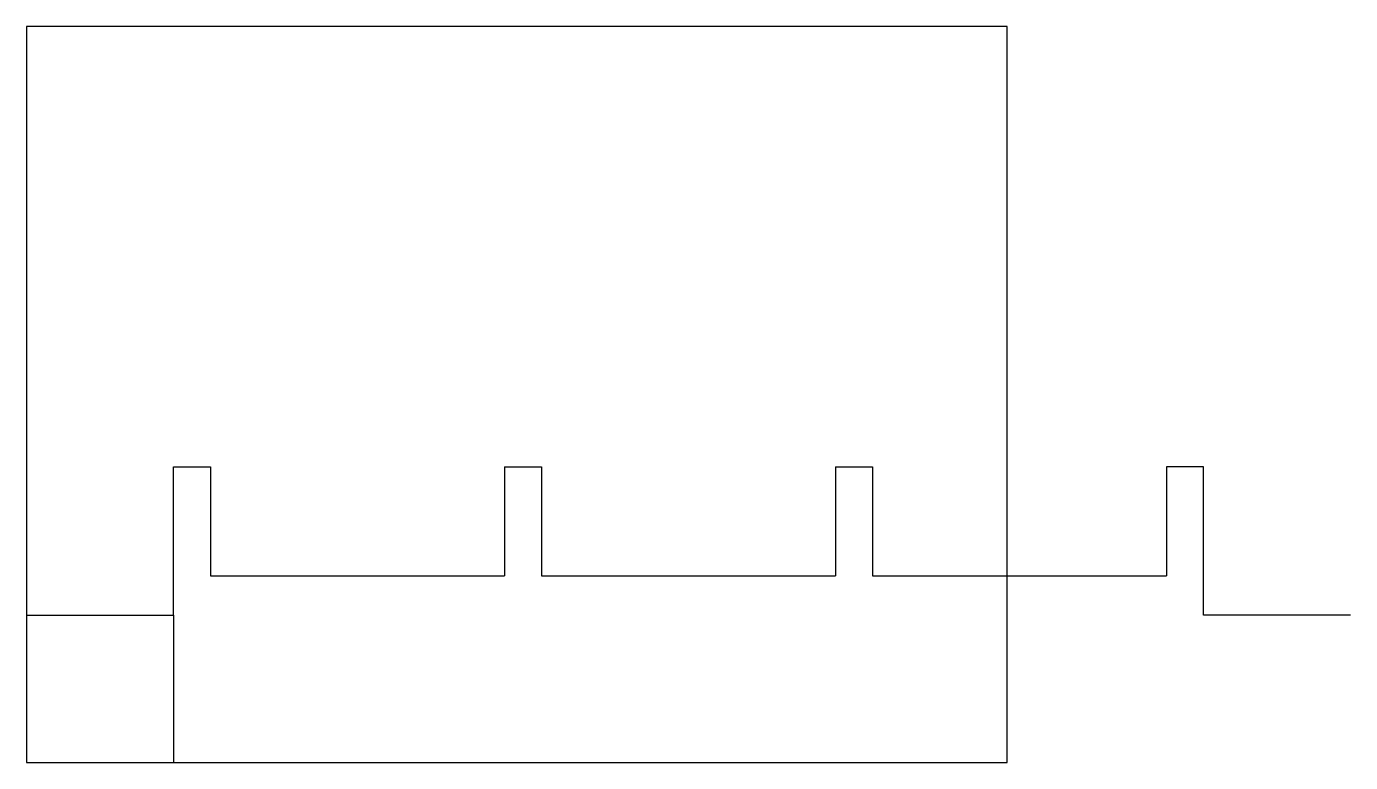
# Model space of a CAD drawing. Header units: metres. Extents: x 258817 to 259192, y 1878716 to 1878911.
# Drawn here: x 259072 to 259077.4, y 1878716.29 to 1878719.29 of the extents above; entities that cross this region are included whole.
import ezdxf

# ---------------------------------------------------------------- set-up
doc = ezdxf.new("R2010")
doc.units = ezdxf.units.M
doc.header["$MEASUREMENT"] = 0
doc.layers.add('Vistas', color=7, linetype='Continuous')

msp = doc.modelspace()

# ---------------------------------------------------------------- linework, layer by layer
at = {"layer": 'Vistas'}
for p, q in [((259075.99767, 1878719.29293), (259071.99767, 1878719.29293)), ((259071.99767, 1878719.29293), (259071.99767, 1878716.29293)), ((259075.99767, 1878716.29293), (259075.99767, 1878719.29293)), ((259072.59767, 1878716.89293), (259072.59767, 1878717.4979)), ((259072.59767, 1878717.4979), (259072.74767, 1878717.4979)), ((259072.74767, 1878717.4979), (259072.74767, 1878717.05434)), ((259073.94767, 1878717.4979), (259073.94767, 1878717.05434)), ((259073.94767, 1878717.4979), (259074.09767, 1878717.4979)), ((259074.09767, 1878717.4979), (259074.09767, 1878717.05434)), ((259075.29767, 1878717.4979), (259075.29767, 1878717.05434)), ((259075.29767, 1878717.4979), (259075.44767, 1878717.4979)), ((259075.44767, 1878717.4979), (259075.44767, 1878717.05434)), ((259076.64767, 1878717.4979), (259076.64767, 1878717.05434)), ((259076.79767, 1878717.4979), (259076.64767, 1878717.4979)), ((259076.79767, 1878716.89293), (259076.79767, 1878717.4979)), ((259072.74767, 1878717.05434), (259073.94767, 1878717.05434)), ((259074.09767, 1878717.05434), (259075.29767, 1878717.05434)), ((259075.44767, 1878717.05434), (259076.64767, 1878717.05434)), ((259071.99767, 1878716.89293), (259072.59767, 1878716.89293)), ((259072.59767, 1878716.89293), (259072.59767, 1878716.29293)), ((259077.39767, 1878716.89293), (259076.79767, 1878716.89293)), ((259071.99767, 1878716.29293), (259075.99767, 1878716.29293))]:
    msp.add_line(p, q, dxfattribs=at)

doc.saveas('drawing.dxf')
